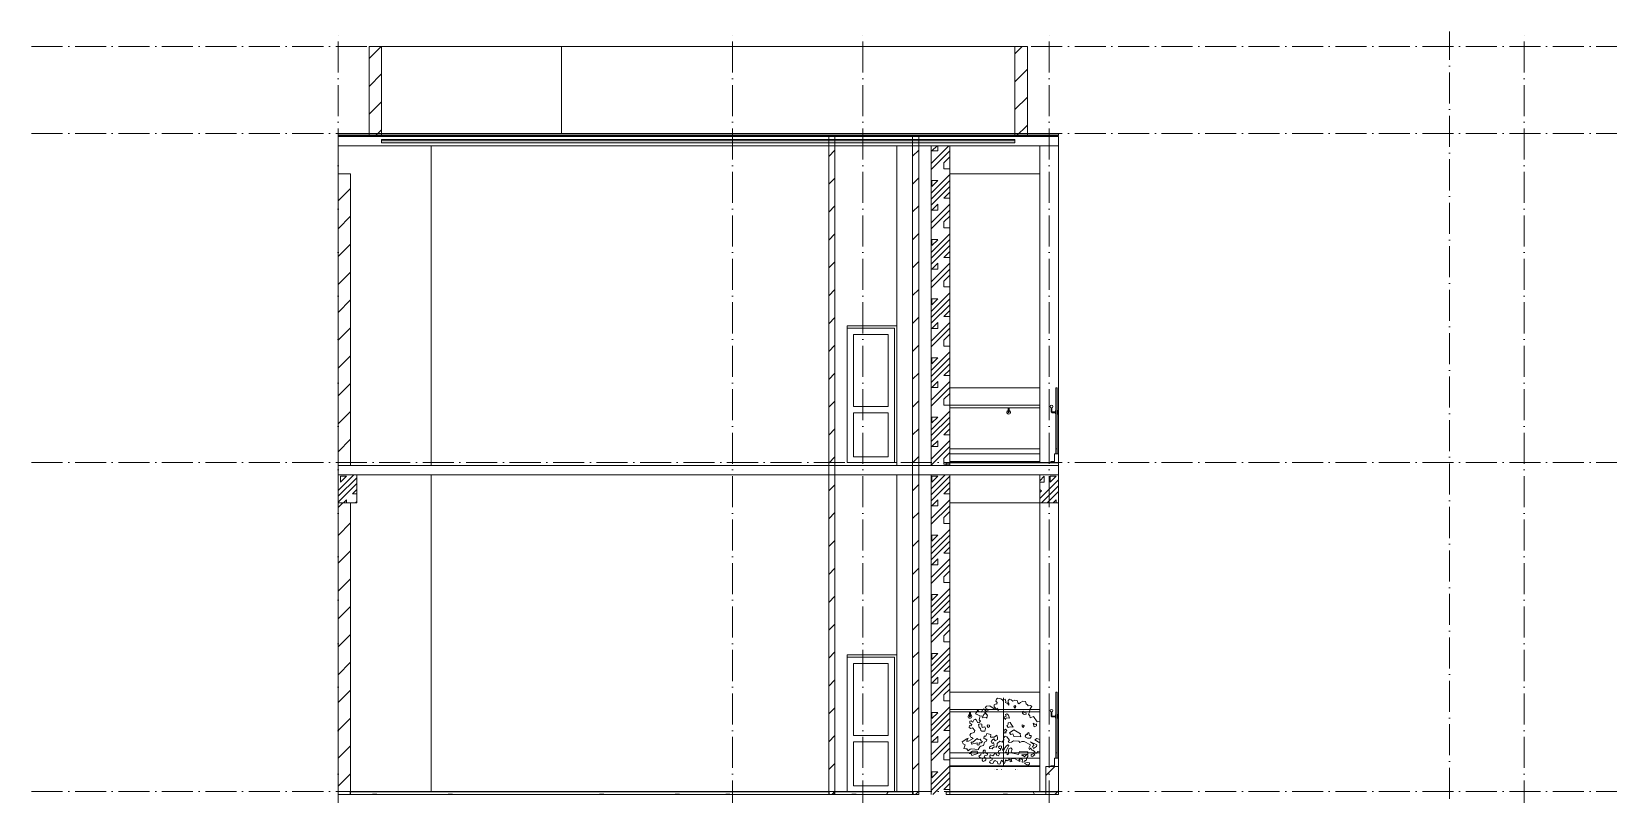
# Model space of a CAD drawing. Header units: millimetres. Extents: x -4940 to 55609, y -15283 to 93540.
# Drawn here: x -4940 to 20460, y 81250 to 93540 of the extents above; entities that cross this region are included whole.
import ezdxf

# ---------------------------------------------------------------- set-up
doc = ezdxf.new("R2010")
doc.units = ezdxf.units.MM
doc.linetypes.add('Grid Line', pattern=[14, 10, -2, 0, -2])
for name, color, linetype, lineweight in [('A-FLOR-HRAL', 41, 'Continuous', 5), ('A-FLOR-MCUT', 3, 'Continuous', 9), ('CUA', 31, 'Continuous', 9), ('HATCH-TUONG', 152, 'Continuous', 9), ('L-SITE', 91, 'Continuous', 5), ('NET CAT', 3, 'Continuous', 5), ('NET CATConcrete', 3, 'Continuous', 5), ('NET THAY 1', 41, 'Continuous', 5), ('NET THAY 2', 55, 'Continuous', 5), ('NET-CAT', 3, 'Continuous', 9), ('NET-THAY', 2, 'Continuous', 15), ('TRUC', 225, 'Continuous', 5)]:
    doc.layers.add(name, color=color, linetype=linetype, lineweight=lineweight)
pattern_1 = [(0, (21278.48, 39800), (1625.6, 406.4), [67.056, -1152.144, 67.056, -1152.144, -6502.4]), (0, (21278.48, 39800), (1625.6, 406.4), [-2438.4, 67.056, -2371.344, 67.056, -1152.144, -2844.8]), (0, (21278.48, 39800), (1625.6, 406.4), [-6096, 67.056, -745.744, 67.056, -1964.944]), (120, (21888.08, 40003.2), (-1164.7527, 1204.611), [67.056, -1152.144, 67.056, -7654.544]), (120, (21888.08, 40003.2), (-1164.7527, 1204.611), [-1286.256, -1152.144, 67.056, -2371.344, -4064]), (120, (21888.08, 40003.2), (-1164.7527, 1204.611), [-4876.8, 67.056, -1152.144, 67.056, -2777.744]), (120, (21888.08, 40003.2), (-1164.7527, 1204.611), [-6163.056, -745.744, 67.056, -1964.944]), (240, (22091.28, 40816), (-460.8473, -1611.011), [67.056, -1152.144, 67.056, -7654.544]), (240, (22091.28, 40816), (-460.8473, -1611.011), [-1286.256, -1152.144, 67.056, -2371.344, -4064]), (240, (22091.28, 40816), (-460.8473, -1611.011), [-4876.8, 67.056, -1152.144, 67.056, -2777.744]), (240, (22091.28, 40816), (-460.8473, -1611.011), [-6163.056, -745.744, 67.056, -1964.944])]
pattern_2 = [(45, (21278.48, 39800), (-224.5064, 224.5064), [])]
pattern_3 = [(45, (21373.7, 39800), (-476.246, 476.246), []), (45, (21469, 39800), (-476.246, 476.246), []), (45, (21278.5, 39800), (-476.246, 476.246), []), (45, (21754.7, 39800), (-476.246, 476.246), []), (45, (21850, 39800), (-476.246, 476.246), []), (0, (21659.5, 39895.25), (0, 952.5), [95.25, -857.25]), (0, (21754.7, 39990.5), (0, 952.5), [95.25, -857.25]), (45, (21659.5, 39895.25), (0, 952.491), [134.684, -1212.342]), (45, (21754.7, 39895.25), (0, 952.491), [134.684, -1212.342]), (0, (21659.5, 39895.25), (0, 952.5), [95.25, -857.25]), (90, (21183.2, 39895.25), (-952.5, 6e-14), [95.25, -857.25]), (90, (21278.5, 39895.25), (-952.5, 6e-14), [190.5, -762]), (45, (21183.2, 39990.5), (0, 952.491), [134.684, -1212.342]), (90, (22040.5, 40181), (-952.5, 6e-14), [95.25, -857.25]), (0, (21945.2, 40181), (0, 952.5), [95.25, -857.25]), (45, (21945.2, 40181), (0, 952.491), [134.684, -1212.342]), (0, (22135.7, 39895.25), (0, 952.5), [95.25, -857.25]), (0, (22135.7, 40371.5), (0, 952.5), [95.25, -857.25]), (90, (22326.2, 40466.75), (-952.5, 6e-14), [95.25, -857.25]), (45, (22135.7, 40371.5), (0, 952.491), [269.367, -1077.659]), (45, (22231, 40371.5), (0, 952.491), [134.684, -1212.342]), (45, (22421.5, 40562), (0, 952.491), [134.684, -1212.342]), (0, (22421.5, 40657.25), (0, 952.5), [95.25, -857.25]), (90, (22421.5, 40562), (-952.5, 6e-14), [95.25, -857.25]), (0, (21754.7, 40562), (0, 952.5), [95.25, -857.25]), (0, (21945.2, 40657.25), (0, 952.5), [95.25, -857.25]), (90, (21850, 40562), (-952.5, 6e-14), [95.25, -857.25]), (90, (21945.2, 40562), (-952.5, 6e-14), [95.25, -857.25]), (45, (21754.7, 40562), (0, 952.491), [134.684, -1212.342]), (45, (21945.2, 40562), (0, 952.491), [134.684, -1212.342]), (135, (21397.46, 40014.8), (-952.491, 6e-14), [134.684, -1212.342]), (135, (21516.6, 40133.4), (-952.491, 6e-14), [134.683, -1212.342]), (135, (21588.04, 40204.8), (-952.491, 6e-14), [134.683, -1212.342]), (135, (21611.85, 40228.6), (-952.491, 6e-14), [134.683, -1212.342]), (135, (21659.5, 40276.25), (-952.491, 6e-14), [134.683, -1212.342]), (135, (21683.3, 40300.06), (-952.491, 6e-14), [134.683, -1212.342]), (135, (21754.7, 40371.5), (-952.491, 6e-14), [134.683, -1212.342]), (135, (21802.35, 40419.1), (-952.491, 6e-14), [134.683, -1212.342]), (45, (21397.46, 40014.8), (0, 952.491), [95.25, -1251.775]), (45, (21516.6, 40133.4), (0, 952.491), [67.361, -1279.665]), (45, (21683.3, 40300.06), (0, 952.491), [67.361, -1279.665]), (45, (21588.04, 40395.3), (0, 952.491), [67.361, -1279.665]), (45, (21754.7, 40371.5), (0, 952.491), [67.361, -1279.665]), (45, (21659.5, 40466.75), (0, 952.491), [67.361, -1279.665]), (0, (21302.7, 40109.5), (0, 952.5), [190.043, -762.457]), (0, (21516.6, 40323.9), (0, 952.5), [95.25, -857.25])]

# ---------------------------------------------------------------- blocks, each defined once
blk = doc.blocks.new('CUA SAN PHOI LUA - CUA SAN PHOI LUA-412572-MẶT CẮT A-A')
at = {"layer": 'CUA', "color": 7}
for p, q in [((8200, 83460), (8960, 83460)), ((8300, 83360), (8860, 83360)), ((8300, 82200), (8300, 83360)), ((8860, 83360), (8860, 82200)), ((8960, 83460), (8960, 81300)), ((8860, 82200), (8300, 82200)), ((8300, 81390), (8300, 82100)), ((8300, 82100), (8860, 82100)), ((8860, 82100), (8860, 81390)), ((8860, 81390), (8300, 81390))]:
    blk.add_line(p, q, dxfattribs=at)
blk = doc.blocks.new('Railing - NBS_RailInfillPnl_Post-721024-MẶT CẮT A-A')
at = {"layer": 'NET THAY 2', "color": 10}
for p, q in [((21717, 81835), (21717, 81920)), ((21743, 81920), (21743, 81835))]:
    blk.add_line(p, q, dxfattribs=at)
blk = doc.blocks.new('Railing - Railing-543038-MẶT CẮT A-A')
at = {"layer": 'A-FLOR-HRAL', "color": 10}
for p, q in [((11581, 87800), (11559, 87800)), ((11559, 87800), (11559, 86820)), ((11581, 86820), (11581, 87800)), ((11600, 86735), (11540, 86735)), ((11540, 86735), (11540, 86622)), ((11559, 86820), (11581, 86820)), ((11600, 86600), (11600, 86735)), ((11473, 86600), (11600, 86600)), ((11530, 86612), (11485, 86612))]:
    blk.add_line(p, q, dxfattribs=at)
for centre, radius, start, end in [((11489, 87500), 21.2, 0, 180), ((11489, 87500), 21.2, 180, 0), ((11530, 86622), 10, 270, 0), ((11485, 86600), 12, 90, 180)]:
    blk.add_arc(centre, radius, start, end, dxfattribs=at)
at = {"extrusion": (0, 0, -1), "zscale": -1}
blk.add_blockref('Railing - NBS_RailInfillPnl_Post-721024-MẶT CẮT A-A', (-33300, 4900), dxfattribs=at)
blk = doc.blocks.new('ALB-RAILING 32 - ALB-BALUSTER-V80-MẶT CẮT A-A')
at = {"layer": 'NET THAY 1', "color": 10}
for p, q in [((11482, 87480), (11482, 87422)), ((11496, 87422), (11496, 87480)), ((11552, 87414), (11504, 87414)), ((11504, 87400), (11552, 87400)), ((11559, 87437), (11552, 87437)), ((11552, 87407), (11552, 87433)), ((11552, 87381), (11552, 87407)), ((11552, 87377), (11559, 87377)), ((11590, 87437), (11581, 87437)), ((11581, 87377), (11590, 87377)), ((11590, 87436), (11590, 87407)), ((11590, 87407), (11590, 87378))]:
    blk.add_line(p, q, dxfattribs=at)
at = {"layer": 'NET THAY 1', "color": 10, "flags": 128}
for points in [[(11482, 87422), (11482, 87421), (11482, 87420), (11482, 87419), (11482, 87418), (11482, 87417), (11482, 87417), (11483, 87416), (11483, 87415), (11483, 87414), (11483, 87413), (11484, 87412), (11484, 87412), (11485, 87411), (11485, 87410), (11486, 87409), (11486, 87409), (11487, 87408), (11487, 87407), (11488, 87407), (11488, 87406), (11489, 87405), (11490, 87405), (11490, 87404), (11491, 87404), (11492, 87403), (11493, 87403), (11493, 87402), (11494, 87402), (11495, 87402), (11496, 87401), (11497, 87401), (11497, 87401), (11498, 87400), (11499, 87400), (11500, 87400), (11501, 87400), (11502, 87400), (11503, 87400), (11503, 87400), (11504, 87400)], [(11504, 87414), (11503, 87414), (11503, 87414), (11503, 87414), (11502, 87414), (11502, 87414), (11502, 87414), (11502, 87414), (11501, 87414), (11501, 87414), (11501, 87414), (11500, 87415), (11500, 87415), (11500, 87415), (11499, 87415), (11499, 87415), (11499, 87415), (11499, 87416), (11498, 87416), (11498, 87416), (11498, 87416), (11498, 87416), (11498, 87417), (11497, 87417), (11497, 87417), (11497, 87417), (11497, 87418), (11497, 87418), (11497, 87418), (11496, 87419), (11496, 87419), (11496, 87419), (11496, 87420), (11496, 87420), (11496, 87420), (11496, 87420), (11496, 87421), (11496, 87421), (11496, 87421), (11496, 87422), (11496, 87422)]]:
    blk.add_lwpolyline(points, dxfattribs=at)
blk = doc.blocks.new('Railing - Railing-544291-MẶT CẮT A-A')
at = {"layer": 'NET THAY 1', "color": 10}
for p, q in [((11300, 86735), (9850, 86735)), ((11300, 86612), (9850, 86612))]:
    blk.add_line(p, q, dxfattribs=at)
blk = doc.blocks.new('Top Rail Type - Top Rail_Internal_-544294-MẶT CẮT A-A')
at = {"layer": 'NET THAY 1', "color": 10}
for p, q in [((11300, 87800), (9850, 87800)), ((9850, 86820), (11300, 86820))]:
    blk.add_line(p, q, dxfattribs=at)
blk = doc.blocks.new('Handrail Type - Handrail_Internal_-544305-MẶT CẮT A-A')
at = {"layer": 'NET THAY 1', "color": 10}
for p, q in [((11300, 87521), (9850, 87521)), ((9850, 87479), (11300, 87479))]:
    blk.add_line(p, q, dxfattribs=at)
blk = doc.blocks.new('ALB-RAILING 32 - ALB-BALUSTER-V79-MẶT CẮT A-A')
at = {"layer": 'NET THAY 1', "color": 10}
for p, q in [((31965, 87885), (31965, 87822)), ((31979, 87822), (31979, 87885))]:
    blk.add_line(p, q, dxfattribs=at)
at = {"layer": 'NET THAY 1', "color": 10, "flags": 128}
for points in [[(31965, 87822), (31965, 87821), (31965, 87821), (31965, 87820), (31965, 87819), (31965, 87819), (31965, 87818), (31965, 87818), (31965, 87817), (31965, 87817), (31965, 87816), (31965, 87815), (31965, 87815), (31965, 87814), (31965, 87814), (31965, 87813), (31965, 87813), (31965, 87812), (31965, 87812), (31965, 87811), (31965, 87811), (31965, 87811), (31965, 87810), (31965, 87810), (31965, 87810), (31965, 87809), (31965, 87809), (31965, 87809), (31965, 87808), (31965, 87808), (31965, 87808), (31965, 87808), (31965, 87807), (31965, 87807), (31965, 87807), (31965, 87807), (31965, 87807), (31965, 87807), (31965, 87807), (31965, 87807)], [(31979, 87807), (31979, 87807), (31979, 87807), (31979, 87807), (31979, 87807), (31979, 87807), (31979, 87807), (31979, 87807), (31979, 87808), (31979, 87808), (31979, 87808), (31979, 87808), (31979, 87808), (31979, 87809), (31979, 87809), (31979, 87809), (31979, 87810), (31979, 87810), (31979, 87811), (31979, 87811), (31979, 87811), (31979, 87812), (31979, 87812), (31979, 87813), (31979, 87813), (31979, 87814), (31979, 87814), (31979, 87815), (31979, 87815), (31979, 87816), (31979, 87816), (31979, 87817), (31979, 87817), (31979, 87818), (31979, 87819), (31979, 87819), (31979, 87820), (31979, 87820), (31979, 87821), (31979, 87822), (31979, 87822)]]:
    blk.add_lwpolyline(points, dxfattribs=at)
at = {"layer": 'NET THAY 1', "color": 10}
for radius, start, end in [(30, 105, 180), (30, 180, 0), (7, 120, 270), (7, 270, 330), (7, 15, 30), (30, 0, 75)]:
    blk.add_arc((31972, 87807), radius, start, end, dxfattribs=at)
blk = doc.blocks.new('Railing - Railing-573255-MẶT CẮT A-A')
at = {"layer": 'NET THAY 1', "color": 10}
for p, q in [((11300, 81835), (9850, 81835)), ((11300, 81712), (9850, 81712))]:
    blk.add_line(p, q, dxfattribs=at)
blk = doc.blocks.new('Top Rail Type - Top Rail_Internal_-573260-MẶT CẮT A-A')
at = {"layer": 'NET THAY 1', "color": 10}
for p, q in [((9850, 82900), (11300, 82900)), ((9850, 81920), (11300, 81920))]:
    blk.add_line(p, q, dxfattribs=at)
blk = doc.blocks.new('Handrail Type - Handrail_Internal_-573271-MẶT CẮT A-A')
at = {"layer": 'NET THAY 1', "color": 10}
for p, q in [((11300, 82621), (9850, 82621)), ((9850, 82579), (11300, 82579))]:
    blk.add_line(p, q, dxfattribs=at)
blk = doc.blocks.new('Railing - Railing-575628-MẶT CẮT A-A')
at = {"layer": 'A-FLOR-HRAL', "color": 10}
for p, q in [((11581, 82900), (11559, 82900)), ((11559, 82900), (11559, 81920)), ((11581, 81920), (11581, 82900)), ((11600, 81835), (11540, 81835)), ((11540, 81835), (11540, 81722)), ((11559, 81920), (11581, 81920)), ((11600, 81700), (11600, 81835)), ((11473, 81700), (11600, 81700)), ((11530, 81712), (11485, 81712))]:
    blk.add_line(p, q, dxfattribs=at)
for centre, radius, start, end in [((11489, 82600), 21.2, 0, 180), ((11489, 82600), 21.2, 180, 0), ((11485, 81700), 12, 90, 180), ((11530, 81722), 10, 270, 0)]:
    blk.add_arc(centre, radius, start, end, dxfattribs=at)
at = {"extrusion": (0, 0, -1), "zscale": -1}
blk.add_blockref('Railing - NBS_RailInfillPnl_Post-721024-MẶT CẮT A-A', (-33300, 0), dxfattribs=at)
blk = doc.blocks.new('CAY XANH 1 - new block_dwg_110_植栽_中_高木 - 落葉1_φ4000_H5500-1445069-IDEA-4th Storey - Detail-V102-MẶT CẮT A-A')
at = {"layer": 'L-SITE'}
for p, q in [((10473, 81650), (10476, 81650)), ((10564, 81650), (10568, 81650)), ((10621, 81650), (10601, 81650)), ((10685, 81650), (10689, 81650)), ((10915, 81650), (10907, 81650)), ((10934, 81650), (10936, 81650))]:
    blk.add_line(p, q, dxfattribs=at)
blk = doc.blocks.new('CAY XANH 1 - new block_dwg-V103-MẶT CẮT A-A')
blk.add_blockref('CAY XANH 1 - new block_dwg_110_植栽_中_高木 - 落葉1_φ4000_H5500-1445069-IDEA-4th Storey - Detail-V102-MẶT CẮT A-A', (0, 0))
blk = doc.blocks.new('CAY XANH 1 - CAY XANH_dwg-V83-MẶT CẮT A-A')
at = {"layer": 'L-SITE'}
for p, q in [((24392, 82538), (24392, 82570)), ((24392, 82275), (24392, 82314)), ((24392, 81952), (24392, 81968))]:
    blk.add_line(p, q, dxfattribs=at)
at = {"layer": 'L-SITE', "flags": 128}
for points in [[(24392, 82728), (24392, 82737), (24392, 82750), (24392, 82790), (24392, 82781), (24392, 82765), (24392, 82778), (24392, 82797), (24392, 82809), (24392, 82790), (24392, 82756), (24392, 82737), (24392, 82710), (24392, 82713), (24392, 82697), (24392, 82666), (24392, 82644), (24392, 82626), (24392, 82685), (24392, 82676), (24392, 82648), (24392, 82629), (24392, 82607), (24392, 82595), (24392, 82611), (24392, 82632), (24392, 82617), (24392, 82583), (24392, 82589), (24392, 82611), (24392, 82551), (24392, 82523), (24392, 82458), (24392, 82437), (24392, 82409), (24392, 82415), (24392, 82449), (24392, 82467), (24392, 82462), (24392, 82421), (24392, 82443), (24392, 82437), (24392, 82406), (24392, 82381), (24392, 82362), (24392, 82365), (24392, 82331), (24392, 82315), (24392, 82325), (24392, 82285), (24392, 82254), (24392, 82238), (24392, 82210), (24392, 82176), (24392, 82170), (24392, 82157), (24392, 82114)], [(24392, 81919), (24392, 81947), (24392, 81941), (24392, 81944), (24392, 81984), (24392, 81991), (24392, 82006), (24392, 82022), (24392, 82037), (24392, 82072), (24392, 82075), (24392, 82132), (24392, 82154), (24392, 82135), (24392, 82166), (24392, 82219), (24392, 82247), (24392, 82262), (24392, 82300), (24392, 82315), (24392, 82327), (24392, 82368), (24392, 82393), (24392, 82430), (24392, 82424), (24392, 82511), (24392, 82489), (24392, 82520), (24392, 82545), (24392, 82579), (24392, 82623), (24392, 82651), (24392, 82672), (24392, 82688), (24392, 82682), (24392, 82697), (24392, 82716), (24392, 82753), (24392, 82760), (24392, 82735), (24392, 82716), (24392, 82732), (24392, 82765), (24392, 82772), (24392, 82756), (24392, 82778), (24392, 82790), (24392, 82769), (24392, 82737), (24392, 82722), (24392, 82694), (24392, 82697), (24392, 82728)], [(24392, 82570), (24392, 82577), (24392, 82548)], [(24392, 82548), (24392, 82516), (24392, 82523), (24392, 82491), (24392, 82495), (24392, 82484), (24392, 82538)], [(24392, 82385), (24392, 82413), (24392, 82410), (24392, 82385), (24392, 82367)], [(24392, 82314), (24392, 82346), (24392, 82335), (24392, 82360), (24392, 82385), (24392, 82392), (24392, 82381), (24392, 82332), (24392, 82318), (24392, 82286), (24392, 82275)], [(24392, 82367), (24392, 82332), (24392, 82342), (24392, 82339), (24392, 82385)], [(24392, 82206), (24392, 82227), (24392, 82252), (24392, 82234), (24392, 82220)], [(24392, 81986), (24392, 81958), (24392, 81983), (24392, 81986), (24392, 81980), (24392, 82021), (24392, 82030), (24392, 82042), (24392, 82095), (24392, 82105), (24392, 82136), (24392, 82148), (24392, 82154), (24392, 82191), (24392, 82194), (24392, 82235), (24392, 82219), (24392, 82176)], [(24392, 82220), (24392, 82195), (24392, 82177), (24392, 82160)], [(24392, 82176), (24392, 82210), (24392, 82173), (24392, 82138), (24392, 82120), (24392, 82151), (24392, 82136), (24392, 82105), (24392, 82073), (24392, 82089), (24392, 82049), (24392, 82030), (24392, 82014), (24392, 81993), (24392, 81987), (24392, 82005), (24392, 82024), (24392, 82017), (24392, 82042), (24392, 82077), (24392, 82111), (24392, 82098), (24392, 82136), (24392, 82163), (24392, 82191), (24392, 82182), (24392, 82148), (24392, 82123), (24392, 82111), (24392, 82092), (24392, 82098), (24392, 82120), (24392, 82113), (24392, 82092), (24392, 82107)], [(24392, 82160), (24392, 82181), (24392, 82206)], [(24392, 82114), (24392, 82163), (24392, 82148), (24392, 82101), (24392, 82067), (24392, 82051), (24392, 82023), (24392, 81993), (24392, 81986)], [(24392, 82115), (24392, 82144), (24392, 82137), (24392, 82158), (24392, 82093)], [(24392, 82087), (24392, 82108), (24392, 82115)], [(24392, 82107), (24392, 82056), (24392, 82019), (24392, 82000), (24392, 81978), (24392, 81994), (24392, 82003), (24392, 81966)], [(24392, 82093), (24392, 82061), (24392, 82087), (24392, 82052), (24392, 82048), (24392, 82055), (24392, 82087)], [(24392, 81937), (24392, 82012), (24392, 82042), (24392, 82055), (24392, 82039), (24392, 82002), (24392, 81980), (24392, 81959), (24392, 82002), (24392, 82030), (24392, 82039), (24392, 82021), (24392, 81993)], [(24392, 81800), (24392, 81816), (24392, 81834), (24392, 81862), (24392, 81893), (24392, 81900), (24392, 81881), (24392, 81859), (24392, 81862), (24392, 81884), (24392, 81890), (24392, 81877), (24392, 81893), (24392, 81904), (24392, 81938), (24392, 81941), (24392, 81946), (24392, 81900), (24392, 81918), (24392, 81937), (24392, 81946), (24392, 81977), (24392, 81996), (24392, 82002), (24392, 81987), (24392, 81959), (24392, 81924), (24392, 81903), (24392, 81890), (24392, 81912), (24392, 81937)], [(24392, 81993), (24392, 81965), (24392, 81956), (24392, 81918), (24392, 81906), (24392, 81875), (24392, 81884), (24392, 81915), (24392, 81921), (24392, 81900), (24392, 81875), (24392, 81893), (24392, 81875), (24392, 81859), (24392, 81838), (24392, 81840), (24392, 81813), (24392, 81797), (24392, 81775), (24392, 81757), (24392, 81754), (24392, 81757), (24392, 81782), (24392, 81800), (24392, 81779), (24392, 81747), (24392, 81738), (24392, 81744), (24392, 81779), (24392, 81803), (24392, 81782), (24392, 81754), (24392, 81775), (24392, 81810), (24392, 81797), (24392, 81813), (24392, 81825), (24392, 81810), (24392, 81779), (24392, 81782), (24392, 81822), (24392, 81835), (24392, 81831), (24392, 81784), (24392, 81809), (24392, 81812), (24392, 81822)], [(24392, 81966), (24392, 81969), (24392, 81941), (24392, 81919)], [(24392, 81968), (24392, 81931), (24392, 81915), (24392, 81921), (24392, 81884), (24392, 81881), (24392, 81853), (24392, 81838), (24392, 81810), (24392, 81797), (24392, 81782), (24392, 81807), (24392, 81840), (24392, 81850), (24392, 81868), (24392, 81890), (24392, 81921), (24392, 81912), (24392, 81952)], [(24392, 81902), (24392, 81915), (24392, 81884)], [(24392, 81884), (24392, 81859), (24392, 81872), (24392, 81893), (24392, 81902)], [(24392, 81822), (24392, 81825), (24392, 81812), (24392, 81800), (24392, 81788), (24392, 81772)], [(24392, 81772), (24392, 81781), (24392, 81800)]]:
    blk.add_lwpolyline(points, dxfattribs=at)
for points in [[(24392, 82672), (24392, 82687), (24392, 82672), (24392, 82644)], [(24392, 82637), (24392, 82644), (24392, 82623), (24392, 82609), (24392, 82623)], [(24392, 82566), (24392, 82594), (24392, 82577), (24392, 82587), (24392, 82573), (24392, 82548), (24392, 82541), (24392, 82548)], [(24392, 82530), (24392, 82555), (24392, 82545), (24392, 82516), (24392, 82499), (24392, 82460), (24392, 82488), (24392, 82484)], [(24392, 82358), (24392, 82390), (24392, 82383), (24392, 82401), (24392, 82362), (24392, 82344)], [(24392, 82365), (24392, 82358), (24392, 82333), (24392, 82355), (24392, 82376)], [(24392, 82346), (24392, 82371), (24392, 82374), (24392, 82360), (24392, 82332)], [(24392, 82243), (24392, 82282), (24392, 82307), (24392, 82286), (24392, 82264), (24392, 82247)], [(24392, 82218), (24392, 82247), (24392, 82296), (24392, 82230), (24392, 82220), (24392, 82181), (24392, 82186), (24392, 82233)], [(24392, 82026), (24392, 82051), (24392, 82103), (24392, 82065), (24392, 82040), (24392, 82026), (24392, 81994)], [(24392, 81949), (24392, 81949), (24392, 81915), (24392, 81881), (24392, 81909), (24392, 81915), (24392, 81934)], [(24392, 81763), (24392, 81769), (24392, 81760), (24392, 81741), (24392, 81732), (24392, 81701), (24392, 81704), (24392, 81735), (24392, 81738), (24392, 81751)]]:
    blk.add_lwpolyline(points, close=True, dxfattribs=at)
blk = doc.blocks.new('CAY XANH 1 - CAY XANH_dwg-V104-MẶT CẮT A-A')
at = {"layer": 'L-SITE'}
blk.add_line((11300, 82361), (11300, 82364), dxfattribs=at)
at = {"layer": 'L-SITE', "flags": 128}
for points in [[(11300, 82425), (11259, 82420), (11197, 82507), (11147, 82485), (11138, 82516), (11119, 82541), (11135, 82575), (11141, 82618), (11157, 82646), (11175, 82668), (11151, 82683), (11111, 82677), (11104, 82692), (11079, 82711), (11070, 82748), (11030, 82755), (10990, 82730), (10965, 82711), (10946, 82727), (10940, 82760), (10900, 82767), (10866, 82751), (10841, 82773), (10813, 82785), (10789, 82764), (10789, 82732), (10804, 82717), (10804, 82689), (10789, 82692), (10785, 82723), (10770, 82723), (10748, 82732), (10751, 82745), (10745, 82785), (10717, 82776), (10708, 82760), (10699, 82773), (10671, 82791), (10618, 82804), (10603, 82785), (10593, 82751), (10612, 82732), (10609, 82705), (10596, 82708), (10568, 82692), (10568, 82661), (10587, 82640), (10581, 82621), (10498, 82680), (10442, 82671), (10423, 82643), (10460, 82624), (10467, 82603), (10442, 82591), (10417, 82606), (10405, 82628), (10377, 82612), (10364, 82578), (10321, 82584), (10303, 82606), (10265, 82547), (10339, 82518), (10324, 82454), (10343, 82433), (10318, 82405), (10296, 82410), (10281, 82445), (10259, 82463), (10246, 82457), (10222, 82417), (10197, 82438), (10175, 82433), (10175, 82401), (10206, 82377), (10191, 82358), (10170, 82361), (10163, 82327), (10191, 82311), (10219, 82321), (10256, 82281), (10244, 82250), (10188, 82234), (10175, 82206), (10188, 82172), (10200, 82166), (10225, 82154), (10152, 82110), (10118, 82110), (10147, 82159), (10126, 82144), (10050, 82098), (10065, 82064), (10096, 82048), (10090, 82020), (10078, 81989), (10111, 81983), (10124, 81983), (10146, 81955), (10177, 81980), (10198, 81983), (10309, 81977), (10337, 82017), (10349, 82027), (10395, 82039), (10408, 82091), (10436, 82101), (10445, 82132), (10420, 82144), (10398, 82151), (10404, 82187), (10432, 82191), (10445, 82231), (10513, 82215), (10507, 82172), (10566, 82172), (10609, 82206), (10618, 82169), (10618, 82135), (10584, 82116), (10563, 82147), (10538, 82132), (10519, 82101), (10535, 82070), (10556, 82085), (10568, 82045), (10510, 82027), (10491, 82011), (10491, 81989), (10531, 81983), (10544, 82002), (10566, 82020), (10599, 82014), (10615, 82039), (10615, 82073), (10655, 82107), (10695, 82095), (10720, 82132), (10717, 82159), (10745, 82187), (10770, 82178), (10798, 82144), (10810, 82119), (10789, 82107), (10807, 82088), (10847, 82095), (10875, 82116), (10965, 82110), (10978, 82088), (11009, 82104), (11049, 82104), (11149, 82052), (11136, 82015), (11124, 81997), (11133, 81975), (11149, 81991), (11158, 81999), (11170, 81963)], [(11300, 82081), (11222, 82128), (11253, 82150), (11300, 82137)], [(11170, 81963), (11186, 81966), (11223, 81938), (11226, 81916), (11251, 81916), (11266, 81944), (11300, 81939)], [(11112, 81700), (11105, 81701), (11096, 81732), (11086, 81735), (11055, 81748), (11077, 81760)], [(11077, 81760), (11101, 81766), (11136, 81757), (11136, 81738), (11120, 81729), (11126, 81700)]]:
    blk.add_lwpolyline(points, dxfattribs=at)
for points in [[(10428, 82565), (10414, 82572), (10414, 82544), (10400, 82544), (10390, 82512), (10368, 82519), (10379, 82487), (10436, 82491), (10446, 82480), (10457, 82533), (10446, 82533)], [(10619, 82632), (10609, 82639), (10605, 82618), (10637, 82604), (10641, 82618)], [(10796, 82526), (10772, 82551), (10747, 82540), (10757, 82512), (10719, 82494), (10747, 82455), (10761, 82483), (10814, 82480)], [(10885, 82668), (10906, 82682), (10917, 82668), (10899, 82639)], [(11023, 82561), (11026, 82590), (11051, 82572), (11069, 82583), (11076, 82568), (11083, 82544), (11051, 82537), (11037, 82544)], [(10425, 82310), (10418, 82342), (10372, 82331), (10365, 82356), (10368, 82381), (10347, 82388), (10315, 82377), (10326, 82328), (10347, 82314), (10351, 82282), (10368, 82271), (10414, 82271)], [(10489, 82342), (10492, 82367), (10460, 82370), (10453, 82356), (10471, 82328)], [(10726, 82239), (10719, 82278), (10747, 82303), (10772, 82282), (10750, 82261), (10757, 82243)], [(10842, 82381), (10825, 82409), (10793, 82406), (10789, 82381), (10782, 82363), (10772, 82363), (10789, 82328), (10825, 82338), (10871, 82335)], [(11047, 82361), (11051, 82354), (11033, 82329), (11019, 82350), (11019, 82372)], [(11245, 82354), (11245, 82386), (11224, 82379), (11196, 82396), (11203, 82358), (11210, 82340)], [(10358, 82112), (10340, 82140), (10308, 82133), (10290, 82154), (10223, 82090), (10194, 82090), (10201, 82058), (10294, 82084), (10290, 82048), (10315, 82045), (10322, 82052), (10322, 82084), (10358, 82084), (10379, 82105)], [(10972, 81819), (11005, 81822), (11024, 81809), (11024, 81797), (11018, 81785), (11015, 81769), (11024, 81769), (11058, 81778), (11058, 81797), (11083, 81797), (11086, 81813), (11086, 81831), (11108, 81859), (11108, 81890), (11098, 81896), (11071, 81877), (11055, 81856), (11046, 81859), (11040, 81881), (11030, 81887), (11018, 81874), (11012, 81890), (11108, 81900), (11108, 81935), (11096, 81938), (10974, 81943), (10959, 81896), (10869, 81915), (10847, 81934), (10841, 81943), (10857, 81974), (10847, 81992), (10832, 81999), (10804, 81983), (10794, 81955), (10794, 81921), (10794, 81900), (10776, 81887), (10773, 81909), (10764, 81934), (10748, 81934), (10785, 82008), (10804, 82039), (10789, 82051), (10764, 82036), (10739, 81999), (10726, 81977), (10708, 81955), (10686, 81999), (10686, 82027), (10662, 82036), (10637, 82017), (10646, 81989), (10668, 81989), (10668, 81961), (10637, 81952), (10631, 81915), (10649, 81903), (10637, 81872), (10606, 81881), (10593, 81912), (10578, 81918), (10566, 81896), (10544, 81872), (10504, 81890), (10494, 81872), (10494, 81856), (10516, 81835), (10531, 81837), (10531, 81810), (10500, 81794), (10491, 81773), (10507, 81754), (10535, 81751), (10547, 81754), (10563, 81779), (10584, 81797), (10618, 81776), (10624, 81745), (10649, 81736), (10665, 81741), (10674, 81776), (10683, 81801), (10705, 81779), (10733, 81751), (10745, 81773), (10748, 81807), (10776, 81794), (10804, 81810), (10804, 81822), (10825, 81807), (10822, 81776), (10850, 81779), (10841, 81819), (10850, 81832), (10891, 81828), (10981, 81782), (10981, 81806), (10962, 81809)], [(10832, 82214), (10814, 82243), (10885, 82292), (10991, 82227), (10983, 82216), (10994, 82177), (10881, 82183), (10867, 82229)], [(11100, 82216), (11079, 82216), (11065, 82191), (11072, 82174), (11100, 82156), (11143, 82156), (11160, 82177), (11164, 82202), (11136, 82202), (11132, 82223), (11125, 82248), (11097, 82230)], [(11248, 82023), (11255, 82047), (11150, 82099), (11199, 82062), (11206, 82037), (11184, 82023), (11199, 81991)], [(10217, 81946), (10293, 81946), (10305, 81912), (10205, 81878), (10195, 81906), (10164, 81912), (10189, 81930)], [(10389, 81949), (10398, 81964), (10420, 81964), (10420, 81928), (10442, 81912), (10464, 81918), (10454, 81881), (10417, 81878), (10404, 81850), (10429, 81835), (10429, 81807), (10417, 81794), (10386, 81779), (10370, 81804), (10380, 81837), (10337, 81847), (10318, 81865), (10349, 81887), (10358, 81918), (10392, 81909)], [(11176, 81899), (11210, 81912), (11222, 81881), (11200, 81881), (11191, 81856), (11164, 81868), (11160, 81890)]]:
    blk.add_lwpolyline(points, close=True, dxfattribs=at)
blk = doc.blocks.new('CAY XANH 1 - CAY XANH 1-V105-MẶT CẮT A-A')
for name, p in [('CAY XANH 1 - CAY XANH_dwg-V104-MẶT CẮT A-A', (0, 0)), ('CAY XANH 1 - CAY XANH_dwg-V83-MẶT CẮT A-A', (-13677, 0)), ('CAY XANH 1 - new block_dwg-V103-MẶT CẮT A-A', (0, 0))]:
    blk.add_blockref(name, p)
blk = doc.blocks.new('ALC1807-ASCENT PLAZA-TANG 23_rvt-1-MẶT CẮT A-A')
at = {"layer": 'HATCH-TUONG', "lineweight": 5}
h = blk.add_hatch(dxfattribs=at)
h.set_pattern_fill('FP_11', color=10, style=0, pattern_type=2)
h.set_pattern_definition(pattern_2)
h.paths.add_polyline_path([(497, 91850), (697, 91850), (697, 93300), (497, 93300)], flags=0)
h = blk.add_hatch(dxfattribs=at)
h.set_pattern_fill('FP_11', color=10, style=0, pattern_type=2)
h.set_pattern_definition(pattern_2)
h.paths.add_polyline_path([(10900, 91850), (11100, 91850), (11100, 93300), (10900, 93300)], flags=0)
h = blk.add_hatch(dxfattribs=at)
h.set_pattern_fill('FP_11', color=10, style=0, pattern_type=2)
h.set_pattern_definition(pattern_2)
h.paths.add_polyline_path([(7900, 86550), (8000, 86550), (8000, 91850), (7900, 91850), (7900, 90169)], flags=0)
h = blk.add_hatch(dxfattribs=at)
h.set_pattern_fill('FP_11', color=10, style=0, pattern_type=2)
h.set_pattern_definition(pattern_2)
h.paths.add_polyline_path([(9350, 86550), (9350, 91850), (9250, 91850), (9250, 86550)], flags=0)
h = blk.add_hatch(dxfattribs=at)
h.set_pattern_fill('FP_11', color=10, style=0, pattern_type=2)
h.set_pattern_definition(pattern_2)
h.paths.add_polyline_path([(0, 86550), (200, 86550), (200, 91250), (0, 91250), (0, 90169)], flags=0)
h = blk.add_hatch(dxfattribs=at)
h.set_pattern_fill('FP_11', color=10, style=0, pattern_type=2)
h.set_pattern_definition(pattern_2)
h.paths.add_polyline_path([(8000, 81250), (8000, 86550), (7900, 86550), (7900, 81250)], flags=0)
h = blk.add_hatch(dxfattribs=at)
h.set_pattern_fill('FP_11', color=10, style=0, pattern_type=2)
h.set_pattern_definition(pattern_2)
h.paths.add_polyline_path([(9350, 81250), (9350, 86550), (9250, 86550), (9250, 81250)], flags=0)
h = blk.add_hatch(dxfattribs=at)
h.set_pattern_fill('FP_11', color=10, style=0, pattern_type=2)
h.set_pattern_definition(pattern_2)
h.paths.add_polyline_path([(200, 81250), (200, 85950), (0, 85950), (0, 81250)], flags=0)
h = blk.add_hatch(dxfattribs=at)
h.set_pattern_fill('FP_11', color=10, style=0, pattern_type=2)
h.set_pattern_definition(pattern_2)
h.paths.add_polyline_path([(11400, 81250), (11600, 81250), (11600, 81700), (11400, 81700), (11400, 81425)], flags=0)
at = {"layer": 'NET CAT'}
h = blk.add_hatch(dxfattribs=at)
h.set_pattern_fill('FP_9', color=10, style=0, pattern_type=2)
h.set_pattern_definition(pattern_1)
h.paths.add_polyline_path([(40521, 91895), (42597, 91895), (42597, 91900), (31000, 91900), (31000, 91895), (34027, 91895)], flags=0)
h.paths.add_polyline_path([(8049, 91895), (11600, 91895), (11600, 91900), (-3, 91900), (-3, 91895)], flags=0)
h = blk.add_hatch(dxfattribs=at)
h.set_pattern_fill('FP_9', color=10, style=0, pattern_type=2)
h.set_pattern_definition(pattern_1)
h.paths.add_polyline_path([(31000, 91865), (42597, 91865), (42597, 91895), (31000, 91895)], flags=0)
h.paths.add_polyline_path([(11600, 91865), (11600, 91895), (-3, 91895), (-3, 91865), (8049, 91865)], flags=0)
h = blk.add_hatch(dxfattribs=at)
h.set_pattern_fill('FP_9', color=10, style=0, pattern_type=2)
h.set_pattern_definition(pattern_1)
h.paths.add_polyline_path([(40521, 91750), (41897, 91750), (41897, 91790), (32000, 91790), (32000, 91750), (34027, 91750)], flags=0)
h.paths.add_polyline_path([(10900, 91750), (10900, 91790), (697, 91790), (697, 91750), (8049, 91750)], flags=0)
h = blk.add_hatch(dxfattribs=at)
h.set_pattern_fill('FP_9', color=10, style=0, pattern_type=2)
h.set_pattern_definition(pattern_1)
h.paths.add_polyline_path([(7237, 81250), (7910, 81250), (7910, 81290), (190, 81290), (190, 81250), (6426, 81250)], flags=0)
h = blk.add_hatch(dxfattribs=at)
h.set_pattern_fill('FP_9', color=10, style=0, pattern_type=2)
h.set_pattern_definition(pattern_1)
h.paths.add_polyline_path([(7990, 81290), (9260, 81290), (9260, 81300), (7990, 81300)], flags=0)
h = blk.add_hatch(dxfattribs=at)
h.set_pattern_fill('FP_9', color=10, style=0, pattern_type=2)
h.set_pattern_definition(pattern_1)
h.paths.add_polyline_path([(7990, 81250), (9260, 81250), (9260, 81290), (7990, 81290)], flags=0)
h = blk.add_hatch(dxfattribs=at)
h.set_pattern_fill('FP_9', color=10, style=0, pattern_type=2)
h.set_pattern_definition(pattern_1)
h.paths.add_polyline_path([(32403, 81290), (32808, 81290), (32808, 81300), (31187, 81300), (31187, 81290), (31591, 81290)], flags=0)
h.paths.add_polyline_path([(11600, 81290), (11600, 81300), (9790, 81300), (9790, 81290), (11296, 81290)], flags=0)
h = blk.add_hatch(dxfattribs=at)
h.set_pattern_fill('FP_9', color=10, style=0, pattern_type=2)
h.set_pattern_definition(pattern_1)
h.paths.add_polyline_path([(31187, 81250), (32808, 81250), (32808, 81290), (31187, 81290)], flags=0)
h.paths.add_polyline_path([(11600, 81250), (11600, 81290), (9790, 81290), (9790, 81250), (11296, 81250)], flags=0)
at = {"layer": 'A-FLOR-MCUT', "color": 7}
for p, q in [((11600, 91895), (-3, 91895)), ((10900, 91790), (697, 91790)), ((11600, 86590), (9790, 86590)), ((7910, 81290), (190, 81290)), ((9260, 81290), (7990, 81290)), ((11600, 81290), (9790, 81290))]:
    blk.add_line(p, q, dxfattribs=at)
at = {"layer": 'NET-CAT', "color": 7}
for p, q in [((697, 93300), (497, 93300)), ((497, 93300), (497, 91850)), ((697, 91850), (697, 93300)), ((10900, 93300), (10900, 91850)), ((11100, 93300), (10900, 93300)), ((11100, 91850), (11100, 93300)), ((497, 91850), (697, 91850)), ((7900, 91850), (7900, 86550)), ((8000, 91850), (7900, 91850)), ((8000, 86550), (8000, 91850)), ((9350, 91850), (9250, 91850)), ((9250, 91850), (9250, 86550)), ((9350, 86550), (9350, 91850)), ((10900, 91850), (11100, 91850)), ((0, 91250), (0, 86550)), ((200, 91250), (0, 91250)), ((200, 86550), (200, 91250)), ((0, 86550), (200, 86550)), ((7900, 86550), (7900, 81250)), ((8000, 86550), (7900, 86550)), ((7900, 86550), (8000, 86550)), ((8000, 81250), (8000, 86550)), ((9350, 86550), (9250, 86550)), ((9250, 86550), (9250, 81250)), ((9250, 86550), (9350, 86550)), ((9350, 81250), (9350, 86550)), ((0, 85950), (0, 81250)), ((200, 85950), (0, 85950)), ((200, 81250), (200, 85950)), ((11400, 81700), (11400, 81250)), ((11600, 81700), (11400, 81700)), ((11600, 81250), (11600, 81700)), ((0, 81250), (200, 81250)), ((7900, 81250), (8000, 81250)), ((9250, 81250), (9350, 81250)), ((11400, 81250), (11600, 81250))]:
    blk.add_line(p, q, dxfattribs=at)
at = {"layer": 'NET-CAT', "color": 250, "lineweight": 15}
for p, q in [((11600, 91900), (-3, 91900)), ((-3, 91900), (-3, 91865)), ((-3, 91865), (11600, 91865)), ((10900, 91800), (697, 91800)), ((697, 91800), (697, 91750)), ((697, 91750), (10900, 91750)), ((10900, 91750), (10900, 91800)), ((11600, 91865), (11600, 91900)), ((11600, 86600), (9790, 86600)), ((9790, 86600), (9790, 86550)), ((9790, 86550), (11600, 86550)), ((11600, 86550), (11600, 86600)), ((7910, 81300), (190, 81300)), ((190, 81300), (190, 81250)), ((7910, 81250), (7910, 81300)), ((9260, 81300), (7990, 81300)), ((7990, 81300), (7990, 81250)), ((9260, 81250), (9260, 81300)), ((11600, 81300), (9790, 81300)), ((9790, 81300), (9790, 81250)), ((11600, 81250), (11600, 81300)), ((190, 81250), (7910, 81250)), ((7990, 81250), (9260, 81250)), ((9790, 81250), (11600, 81250))]:
    blk.add_line(p, q, dxfattribs=at)
at = {"layer": 'NET-THAY'}
for p, q in [((3597, 93300), (697, 93300)), ((3597, 91900), (3597, 93300)), ((10900, 93300), (3597, 93300)), ((3597, 91850), (3597, 91865)), ((9000, 91700), (9000, 86550)), ((8200, 86600), (8200, 88800)), ((8200, 88800), (9000, 88800)), ((9000, 86600), (8200, 86600)), ((9000, 86400), (9000, 81300)), ((8200, 81300), (8200, 83500)), ((8200, 83500), (9000, 83500)), ((11300, 81700), (9850, 81700))]:
    blk.add_line(p, q, dxfattribs=at)
at = {"layer": 'NET-THAY', "lineweight": 9}
blk.add_line((9350, 81300), (9550, 81300), dxfattribs=at)
at = {"color": 250, "lineweight": 15}
for name, p in [('CUA SAN PHOI LUA - CUA SAN PHOI LUA-412572-MẶT CẮT A-A', (0, 5300)), ('Top Rail Type - Top Rail_Internal_-544294-MẶT CẮT A-A', (0, 0)), ('Railing - Railing-543038-MẶT CẮT A-A', (0, 0)), ('Handrail Type - Handrail_Internal_-544305-MẶT CẮT A-A', (0, 0)), ('ALB-RAILING 32 - ALB-BALUSTER-V79-MẶT CẮT A-A', (-21172, -400)), ('ALB-RAILING 32 - ALB-BALUSTER-V80-MẶT CẮT A-A', (0, 0)), ('Railing - Railing-544291-MẶT CẮT A-A', (0, 0)), ('CUA SAN PHOI LUA - CUA SAN PHOI LUA-412572-MẶT CẮT A-A', (0, 0)), ('Top Rail Type - Top Rail_Internal_-573260-MẶT CẮT A-A', (0, 0)), ('CAY XANH 1 - CAY XANH 1-V105-MẶT CẮT A-A', (0, 0)), ('Railing - Railing-575628-MẶT CẮT A-A', (0, 0)), ('Handrail Type - Handrail_Internal_-573271-MẶT CẮT A-A', (0, 0)), ('ALB-RAILING 32 - ALB-BALUSTER-V79-MẶT CẮT A-A', (-21797, -5300)), ('ALB-RAILING 32 - ALB-BALUSTER-V80-MẶT CẮT A-A', (0, -4900)), ('Railing - Railing-573255-MẶT CẮT A-A', (0, 0))]:
    blk.add_blockref(name, p, dxfattribs=at)

msp = doc.modelspace()

# ---------------------------------------------------------------- hatches: boundary and pattern name
at = {"layer": 'NET CAT'}
h = msp.add_hatch(dxfattribs=at)
h.set_pattern_fill('FP_1', color=256, style=0, pattern_type=2)
h.set_pattern_definition(pattern_3)
h.paths.add_polyline_path([(9649.9, 81250), (9849.9, 81250), (9849.9, 86400), (9549.9, 86400), (9549.9, 81250)], flags=0)
h.paths.add_polyline_path([(9849.9, 86550), (9849.9, 91700), (9549.9, 91700), (9549.9, 86550), (9672.7, 86550)], flags=0)
at = {"layer": 'NET CATConcrete'}
h = msp.add_hatch(dxfattribs=at)
h.set_pattern_fill('FP_1', color=256, style=0, pattern_type=2)
h.set_pattern_definition(pattern_3)
h.paths.add_polyline_path([(-0.1, 85950), (299.9, 85950), (299.9, 86400), (-0.1, 86400)], flags=0)
h = msp.add_hatch(dxfattribs=at)
h.set_pattern_fill('FP_1', color=256, style=0, pattern_type=2)
h.set_pattern_definition(pattern_3)
h.paths.add_polyline_path([(11599.9, 85950), (11599.9, 86400), (11299.9, 86400), (11299.9, 85950)], flags=0)

# ---------------------------------------------------------------- linework, layer by layer
at = {"layer": 'NET CAT'}
for p, q in [((-0.1, 91700), (-0.1, 91250)), ((1499.9, 86550), (1499.9, 91700)), ((9849.9, 91700), (9549.9, 91700)), ((11299.9, 91700), (11299.9, 86600)), ((11599.9, 91700), (11599.9, 86735)), ((1499.9, 81300), (1499.9, 86400)), ((9549.9, 86550), (9849.9, 86550)), ((9849.9, 86400), (9549.9, 86400)), ((11299.9, 85950), (11299.9, 81300)), ((11599.9, 81835), (11599.9, 85950))]:
    msp.add_line(p, q, dxfattribs=at)
at = {"layer": 'NET CAT', "lineweight": 13}
for p, q in [((9549.9, 91700), (9549.9, 86550)), ((9849.9, 86550), (9849.9, 91700)), ((-0.1, 86400), (-0.1, 85950)), ((299.9, 85950), (299.9, 86400)), ((9549.9, 86400), (9549.9, 81250)), ((9849.9, 81250), (9849.9, 86400)), ((11299.9, 86400), (11299.9, 85950)), ((11599.9, 85950), (11599.9, 86400)), ((-0.1, 85950), (299.9, 85950)), ((11299.9, 85950), (11599.9, 85950))]:
    msp.add_line(p, q, dxfattribs=at)
at = {"layer": 'NET CATConcrete'}
for p, q in [((9849.9, 91250), (11299.9, 91250)), ((299.9, 86400), (-0.1, 86400)), ((11599.9, 86400), (11299.9, 86400)), ((9849.9, 85950), (11299.9, 85950))]:
    msp.add_line(p, q, dxfattribs=at)
at = {"layer": 'NET-CAT', "lineweight": 15}
for p, q in [((11599.9, 91850), (-0.1, 91850)), ((-0.1, 91850), (-0.1, 91700)), ((-0.1, 91700), (9549.9, 91700)), ((9849.9, 91700), (11599.9, 91700)), ((11599.9, 91700), (11599.9, 91850)), ((9549.9, 86550), (-0.1, 86550)), ((-0.1, 86550), (-0.1, 86400)), ((299.9, 86400), (9549.9, 86400)), ((11599.9, 86550), (9849.9, 86550)), ((9849.9, 86400), (11299.9, 86400)), ((11599.9, 86400), (11599.9, 86550))]:
    msp.add_line(p, q, dxfattribs=at)
at = {"layer": 'NET-THAY', "lineweight": 9}
for p, q in [((9549.9, 91700), (9849.9, 91700)), ((-0.1, 86400), (299.9, 86400)), ((9849.9, 86550), (9549.9, 86550)), ((9549.9, 86400), (9849.9, 86400)), ((11299.9, 86400), (11599.9, 86400))]:
    msp.add_line(p, q, dxfattribs=at)
at = {"layer": 'TRUC', "linetype": 'Grid Line', "ltscale": 50}
for p, q in [((-0.1, -12136), (-0.1, 93540.4)), ((6349.9, -12136), (6349.9, 93540.4)), ((8449.9, -12136), (8449.9, 93540.4)), ((11449.9, -12136), (11449.9, 93540.4)), ((17899.9, -11932.8), (17899.9, 93540.4)), ((19099.9, -12136), (19099.9, 93540.4)), ((-4939.7, 93300), (48981, 93300)), ((-4939.7, 91900), (48981, 91900)), ((-4939.7, 86600), (51521, 86600)), ((-4939.7, 81300), (51521, 81300))]:
    msp.add_line(p, q, dxfattribs=at)

# ---------------------------------------------------------------- block references
at = {"lineweight": 5}
msp.add_blockref('ALC1807-ASCENT PLAZA-TANG 23_rvt-1-MẶT CẮT A-A', (0, 0), dxfattribs=at)

doc.saveas('drawing.dxf')
